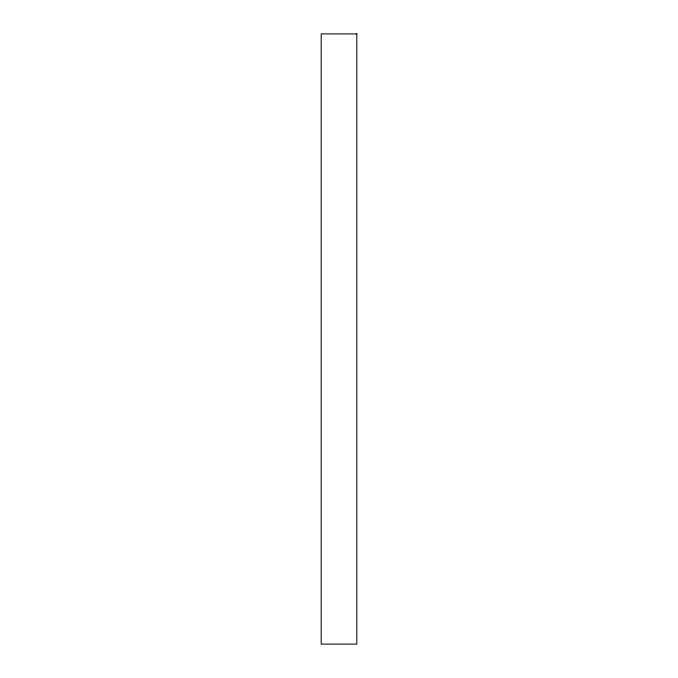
<?xml version="1.0" encoding="UTF-8"?>
<svg xmlns="http://www.w3.org/2000/svg" width="678" height="678" viewBox="0 0 678 678"><rect width="100%" height="100%" fill="white"/><g stroke="black" fill="none" stroke-linecap="round" stroke-linejoin="round"><path stroke-width="1.02" d="M356.806 33.9L321.194 33.9L321.194 644.1L356.806 644.1L356.806 33.9"/></g></svg>
